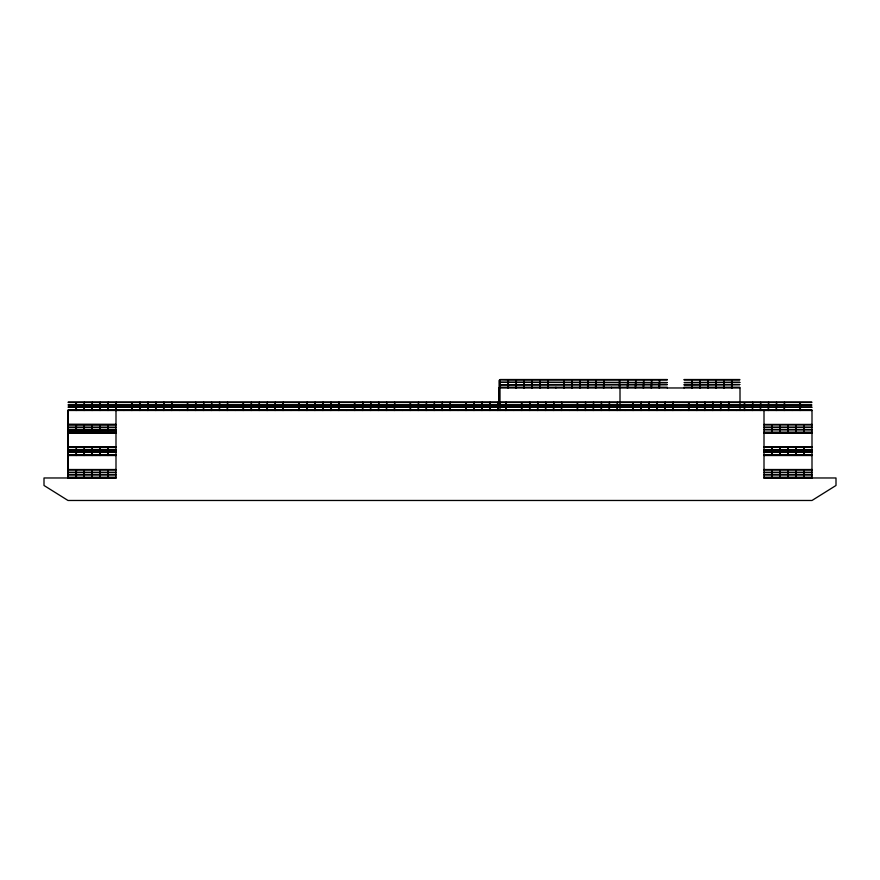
<?xml version="1.0" encoding="UTF-8"?>
<svg xmlns="http://www.w3.org/2000/svg" width="880" height="880" viewBox="0 0 880 880"><rect width="100%" height="100%" fill="white"/><g stroke="black" fill="none" stroke-linecap="round" stroke-linejoin="round"><path stroke-width="1.32" d="M739.772 382.338L684.079 382.569L739.882 382.448M811.668 404.954L68.112 404.954M500.225 379.522L667.304 379.522M684.079 379.522L739.772 379.522M499.191 399.146L499.059 380.413L500.445 379.753M499.939 379.742L507.958 379.973L507.958 387.97M667.304 379.973L619.795 379.973L619.795 387.97M684.079 379.973L731.599 379.973L731.599 387.97M739.772 379.973L732.039 379.973L732.039 387.97M498.872 388.344L500.005 388.344M68.222 402.028L811.778 402.028M68.222 402.479L75.955 402.479L75.955 410.476M811.778 402.479L800.404 402.479L800.404 410.476M498.872 404.096L500.005 404.096M500.005 404.47L498.872 404.47L498.872 387.97L740.003 387.97L740.003 410.476M812.086 410.476L67.914 410.476L67.914 477.972M764.005 424.435L812.086 424.435M68.002 424.974L115.995 424.886M764.005 424.886L812.086 424.886M68.002 427.251L115.995 427.339M764.005 427.251L812.086 427.251M68.002 427.471L115.995 427.471M764.005 427.471L812.086 427.471M68.002 429.495L115.995 429.495M764.005 429.495L812.086 429.616M68.002 429.726L115.995 429.726M764.005 429.726L812.086 429.726M68.002 429.814L115.995 429.814M764.005 432.135L812.086 432.135M68.002 432.883L115.995 432.883M764.005 432.883L812.086 432.883M67.914 432.971L115.995 432.971M764.005 432.971L812.086 432.971M68.002 446.941L115.995 447.029M764.005 446.941L812.086 446.941M764.005 447.392L812.086 447.392M68.002 449.746L115.995 449.746M764.005 449.746L812.086 449.746M68.002 449.834L115.995 449.834M68.002 450.065L115.995 449.977M764.005 449.977L812.086 449.977M68.002 452.001L115.995 452.089M764.005 452.001L812.086 452.001M68.002 452.221L115.995 452.221M764.005 452.221L812.086 452.221M68.002 454.63L115.995 454.63M764.005 454.63L812.086 454.63M68.002 455.378L116.182 455.378M763.818 455.378L812.086 455.378M67.914 455.477L115.995 455.477M764.005 455.477L812.086 455.477M68.002 469.524L115.995 469.524M764.005 469.524L812.086 469.524M68.002 469.975L115.995 469.975M764.005 469.975L812.086 469.975M68.002 472.34L115.995 472.34M764.005 472.34L812.086 472.34M68.002 472.56L115.995 472.56M764.005 472.56L812.086 472.56M68.002 474.584L115.995 474.584M764.005 474.584L812.086 474.584M68.002 474.815L115.995 474.815M764.005 474.815L812.086 474.815M68.002 477.224L115.995 477.224M764.005 477.224L812.086 477.224M116.182 477.972L44 477.972L44 485.474L68.002 500.478L811.998 500.478L836 485.474L836 477.972L763.818 477.972M500.181 379.863L500.445 387.97M68.343 404.954L811.778 405.064M811.998 410.476L811.998 478.06L764.005 478.06L764.005 410.476M811.811 410.476L811.778 409.728L68.189 409.728L68.222 410.476M804.045 432.883L804.045 424.666L803.594 432.883M804.045 455.378L804.045 447.161L803.594 455.378M804.045 477.972L804.045 469.755L803.594 477.972M799.953 410.476L799.953 402.479L744.711 402.479L744.711 410.476M796.092 432.883L796.092 424.666L795.641 432.883M796.092 455.378L796.092 447.161L795.641 455.378M796.092 477.972L796.092 469.755L795.641 477.972M792.231 409.728L792.231 410.476M788.128 432.883L788.128 424.666L787.677 432.883M788.128 455.378L788.128 447.161L787.677 455.378M788.128 477.972L788.128 469.755L787.677 477.972M784.498 410.476L784.498 402.248L784.047 410.476M780.175 432.883L780.175 424.666L779.724 432.883M780.175 455.378L780.175 447.161L779.724 455.378M780.175 477.972L780.175 469.755L779.724 477.972M776.545 410.476L776.545 402.248L776.094 410.476M772.222 432.883L772.222 424.666L771.771 432.883M772.222 455.378L772.222 447.161L771.771 455.378M772.222 477.972L772.222 469.755L771.771 477.972M768.581 410.476L768.581 402.248L768.13 410.476M760.628 410.476L760.628 402.248L760.177 410.476M752.675 410.476L752.675 402.248L752.224 410.476M744.271 410.476L744.271 402.479L689.018 402.479L689.018 410.476M739.772 387.97L739.772 387.222L684.079 387.222L684.079 387.97M736.538 409.728L736.538 410.476M728.805 410.476L728.805 402.248L728.354 410.476M724.086 387.97L724.086 379.753L723.635 387.97M720.852 410.476L720.852 402.248L720.401 410.476M716.133 387.97L716.133 379.753L715.682 387.97M712.888 410.476L712.888 402.248L712.437 410.476M708.18 387.97L708.18 379.753L707.729 387.97M704.935 410.476L704.935 402.248L704.484 410.476M700.216 387.97L700.216 379.753L699.765 387.97M696.982 410.476L696.982 402.248L696.531 410.476M692.263 387.97L692.263 379.753L691.812 387.97M688.578 410.476L688.578 402.479L633.336 402.479L633.336 410.476M680.845 409.728L680.845 410.476M673.112 410.476L673.112 402.248L672.661 410.476M667.304 387.97L667.304 387.222L500.225 387.222L500.225 387.97M665.159 410.476L665.159 402.248L664.708 410.476M659.571 387.97L659.571 379.753L659.12 387.97M657.195 410.476L657.195 402.248L656.744 410.476M651.618 387.97L651.618 379.753L651.167 387.97M649.242 410.476L649.242 402.248L648.791 410.476M643.654 387.97L643.654 379.753L643.214 387.97M641.289 410.476L641.289 402.248L640.838 410.476M635.701 387.97L635.701 379.753L635.25 387.97M632.885 410.476L632.885 402.479L577.643 402.479L577.643 410.476M627.748 387.97L627.748 379.753L627.297 387.97M625.152 409.728L625.152 410.476M620.004 387.97L620.004 410.476M619.344 387.97L619.344 379.973L564.102 379.973L564.102 387.97M617.419 410.476L617.419 402.248L616.968 410.476M611.611 387.222L611.611 387.97M609.466 410.476L609.466 402.248L609.015 410.476M603.878 387.97L603.878 379.753L603.427 387.97M601.502 410.476L601.502 402.248L601.051 410.476M595.925 387.97L595.925 379.753L595.474 387.97M593.549 410.476L593.549 402.248L593.098 410.476M587.972 387.97L587.972 379.753L587.521 387.97M585.596 410.476L585.596 402.248L585.145 410.476M580.008 387.97L580.008 379.753L579.557 387.97M577.192 410.476L577.192 402.479L521.95 402.479L521.95 410.476M572.055 387.97L572.055 379.753L571.604 387.97M569.459 409.728L569.459 410.476M563.651 387.97L563.651 379.973L508.409 379.973L508.409 387.97M561.726 410.476L561.726 402.248L561.275 410.476M555.918 387.222L555.918 387.97M553.773 410.476L553.773 402.248L553.322 410.476M548.185 387.97L548.185 379.753L547.734 387.97M545.809 410.476L545.809 402.248L545.369 410.476M540.232 387.97L540.232 379.753L539.781 387.97M537.856 410.476L537.856 402.248L537.405 410.476M532.279 387.97L532.279 379.753L531.828 387.97M529.903 410.476L529.903 402.248L529.452 410.476M524.315 387.97L524.315 379.753L523.864 387.97M521.499 410.476L521.499 402.479L466.257 402.479L466.257 410.476M516.362 387.97L516.362 379.753L515.911 387.97M513.766 409.728L513.766 410.476M506.033 410.476L506.033 402.248L505.582 410.476M500.005 387.97L500.005 410.476M499.246 387.97L499.246 404.47M498.08 410.476L498.08 402.248L497.629 410.476M490.116 410.476L490.116 402.248L489.676 410.476M482.163 410.476L482.163 402.248L481.712 410.476M474.21 410.476L474.21 402.248L473.759 410.476M465.806 410.476L465.806 402.479L410.564 402.479L410.564 410.476M458.073 409.728L458.073 410.476M450.34 410.476L450.34 402.248L449.889 410.476M442.387 410.476L442.387 402.248L441.936 410.476M434.434 410.476L434.434 402.248L433.983 410.476M426.47 410.476L426.47 402.248L426.019 410.476M418.517 410.476L418.517 402.248L418.066 410.476M410.113 410.476L410.113 402.479L354.871 402.479L354.871 410.476M402.38 409.728L402.38 410.476M394.647 410.476L394.647 402.248L394.196 410.476M386.694 410.476L386.694 402.248L386.243 410.476M378.741 410.476L378.741 402.248L378.29 410.476M370.777 410.476L370.777 402.248L370.326 410.476M362.824 410.476L362.824 402.248L362.373 410.476M354.42 410.476L354.42 402.479L299.178 402.479L299.178 410.476M346.687 409.728L346.687 410.476M338.954 410.476L338.954 402.248L338.503 410.476M331.001 410.476L331.001 402.248L330.55 410.476M323.048 410.476L323.048 402.248L322.597 410.476M315.084 410.476L315.084 402.248L314.633 410.476M307.131 410.476L307.131 402.248L306.68 410.476M298.727 410.476L298.727 402.479L243.485 402.479L243.485 410.476M290.994 409.728L290.994 410.476M283.261 410.476L283.261 402.248L282.81 410.476M275.308 410.476L275.308 402.248L274.857 410.476M267.355 410.476L267.355 402.248L266.904 410.476M259.391 410.476L259.391 402.248L258.951 410.476M251.438 410.476L251.438 402.248L250.987 410.476M243.034 410.476L243.034 402.479L187.792 402.479L187.792 410.476M235.301 409.728L235.301 410.476M227.568 410.476L227.568 402.248L227.117 410.476M219.615 410.476L219.615 402.248L219.164 410.476M211.662 410.476L211.662 402.248L211.211 410.476M203.698 410.476L203.698 402.248L203.258 410.476M195.745 410.476L195.745 402.248L195.294 410.476M187.341 410.476L187.341 402.479L132.099 402.479L132.099 410.476M179.608 409.728L179.608 410.476M171.875 410.476L171.875 402.248L171.424 410.476M163.922 410.476L163.922 402.248L163.471 410.476M155.969 410.476L155.969 402.248L155.518 410.476M148.016 410.476L148.016 402.248L147.565 410.476M140.052 410.476L140.052 402.248L139.601 410.476M131.648 410.476L131.648 402.479L76.406 402.479L76.406 410.476M123.915 409.728L123.915 410.476M116.182 410.476L116.182 402.248L115.731 410.476M115.995 410.476L115.995 478.06L68.002 478.06L68.002 410.476M108.229 410.476L108.229 402.248L107.778 410.476M108.229 424.666L108.229 432.971M108.229 455.477L108.229 447.161L107.778 455.477M108.229 477.972L108.229 469.755L107.778 477.972M107.778 424.666L107.778 432.971M100.276 410.476L100.276 402.248L99.825 410.476M100.276 424.666L100.276 432.971M100.276 455.477L100.276 447.161L99.825 455.477M100.276 477.972L100.276 469.755L99.825 477.972M99.825 424.666L99.825 432.971M92.323 410.476L92.323 402.248L91.872 410.476M92.323 424.666L92.323 432.971M92.323 455.477L92.323 447.161L91.872 455.477M92.323 477.972L92.323 469.755L91.872 477.972M91.872 424.666L91.872 432.971M84.359 410.476L84.359 402.248L83.908 410.476M84.359 424.666L84.359 432.971M84.359 455.477L84.359 447.161L83.908 455.477M84.359 477.972L84.359 469.755L83.908 477.972M83.908 424.666L83.908 432.971M76.406 424.666L76.406 432.971M76.406 455.477L76.406 447.161L75.955 455.477M76.406 477.972L76.406 469.755L75.955 477.972M75.955 424.666L75.955 432.971M68.222 407.088L811.888 407.198L68.222 407.088M500.225 382.338L667.304 382.569L500.225 382.338M667.304 384.593L500.225 384.813L667.304 384.593M739.772 384.593L684.079 384.813L739.772 384.593M115.995 424.435L68.002 424.435L115.995 424.523M115.995 432.135L68.002 432.135L115.995 432.223M115.995 447.392L68.002 447.392L115.995 447.48"/></g></svg>
